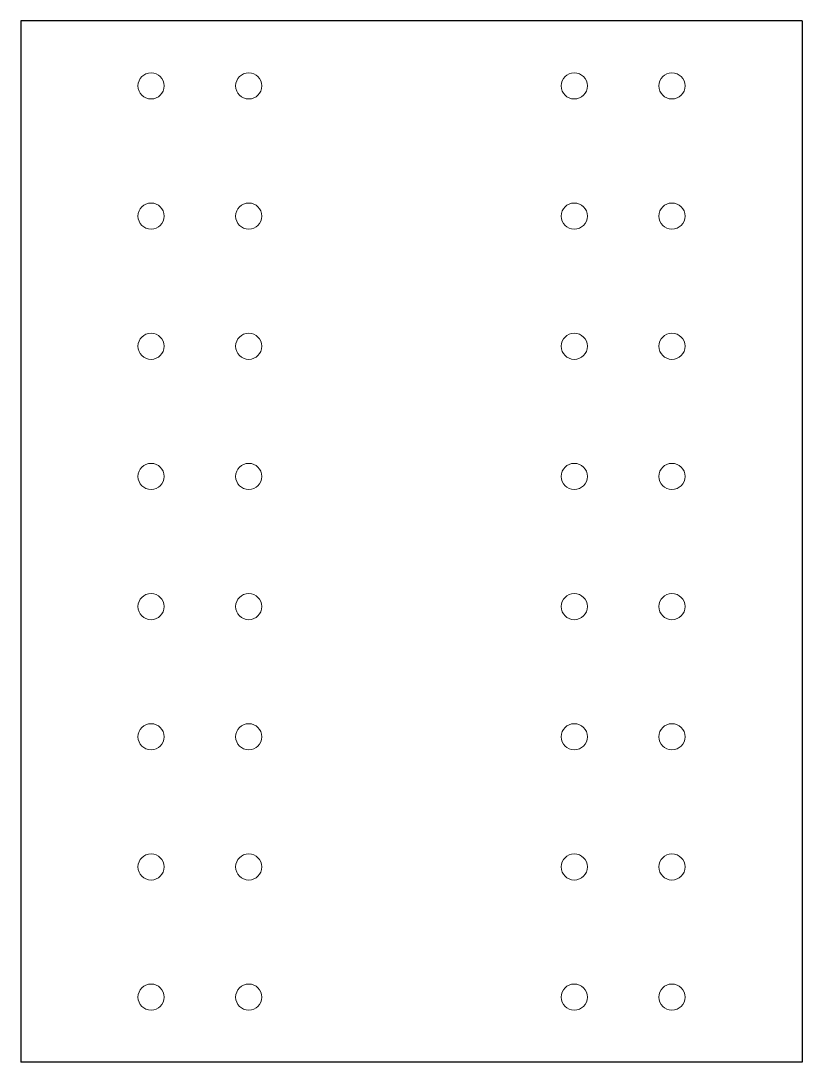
# Model space of a CAD drawing. Header units: feet. Extents: x 18.54 to 24.54, y 14.65 to 22.65.
import ezdxf

# ---------------------------------------------------------------- set-up
doc = ezdxf.new("R2010")
doc.units = ezdxf.units.FT
doc.header["$MEASUREMENT"] = 0

msp = doc.modelspace()

# ---------------------------------------------------------------- linework, layer by layer
for p, q in [((24.5358, 22.6542), (18.5358, 22.6542)), ((18.5358, 22.6542), (18.5358, 14.6542)), ((24.5358, 22.6542), (24.5358, 14.6542)), ((24.5358, 14.6542), (18.5358, 14.6542))]:
    msp.add_line(p, q)
at = {"color": 7, "linetype": 'Continuous', "lineweight": 15}
for centre in [(19.5358, 22.1542), (20.2858, 22.1542), (22.7858, 22.1542), (23.5358, 22.1542), (19.5358, 21.1542), (20.2858, 21.1542), (22.7858, 21.1542), (23.5358, 21.1542), (19.5358, 20.1542), (20.2858, 20.1542), (22.7858, 20.1542), (23.5358, 20.1542), (19.5358, 19.1542), (20.2858, 19.1542), (22.7858, 19.1542), (23.5358, 19.1542), (19.5358, 18.1542), (20.2858, 18.1542), (22.7858, 18.1542), (23.5358, 18.1542), (19.5358, 17.1542), (20.2858, 17.1542), (22.7858, 17.1542), (23.5358, 17.1542), (19.5358, 16.1542), (20.2858, 16.1542), (22.7858, 16.1542), (23.5358, 16.1542), (19.5358, 15.1542), (20.2858, 15.1542), (22.7858, 15.1542), (23.5358, 15.1542)]:
    msp.add_circle(centre, 0.1005, dxfattribs=at)

doc.saveas('drawing.dxf')
